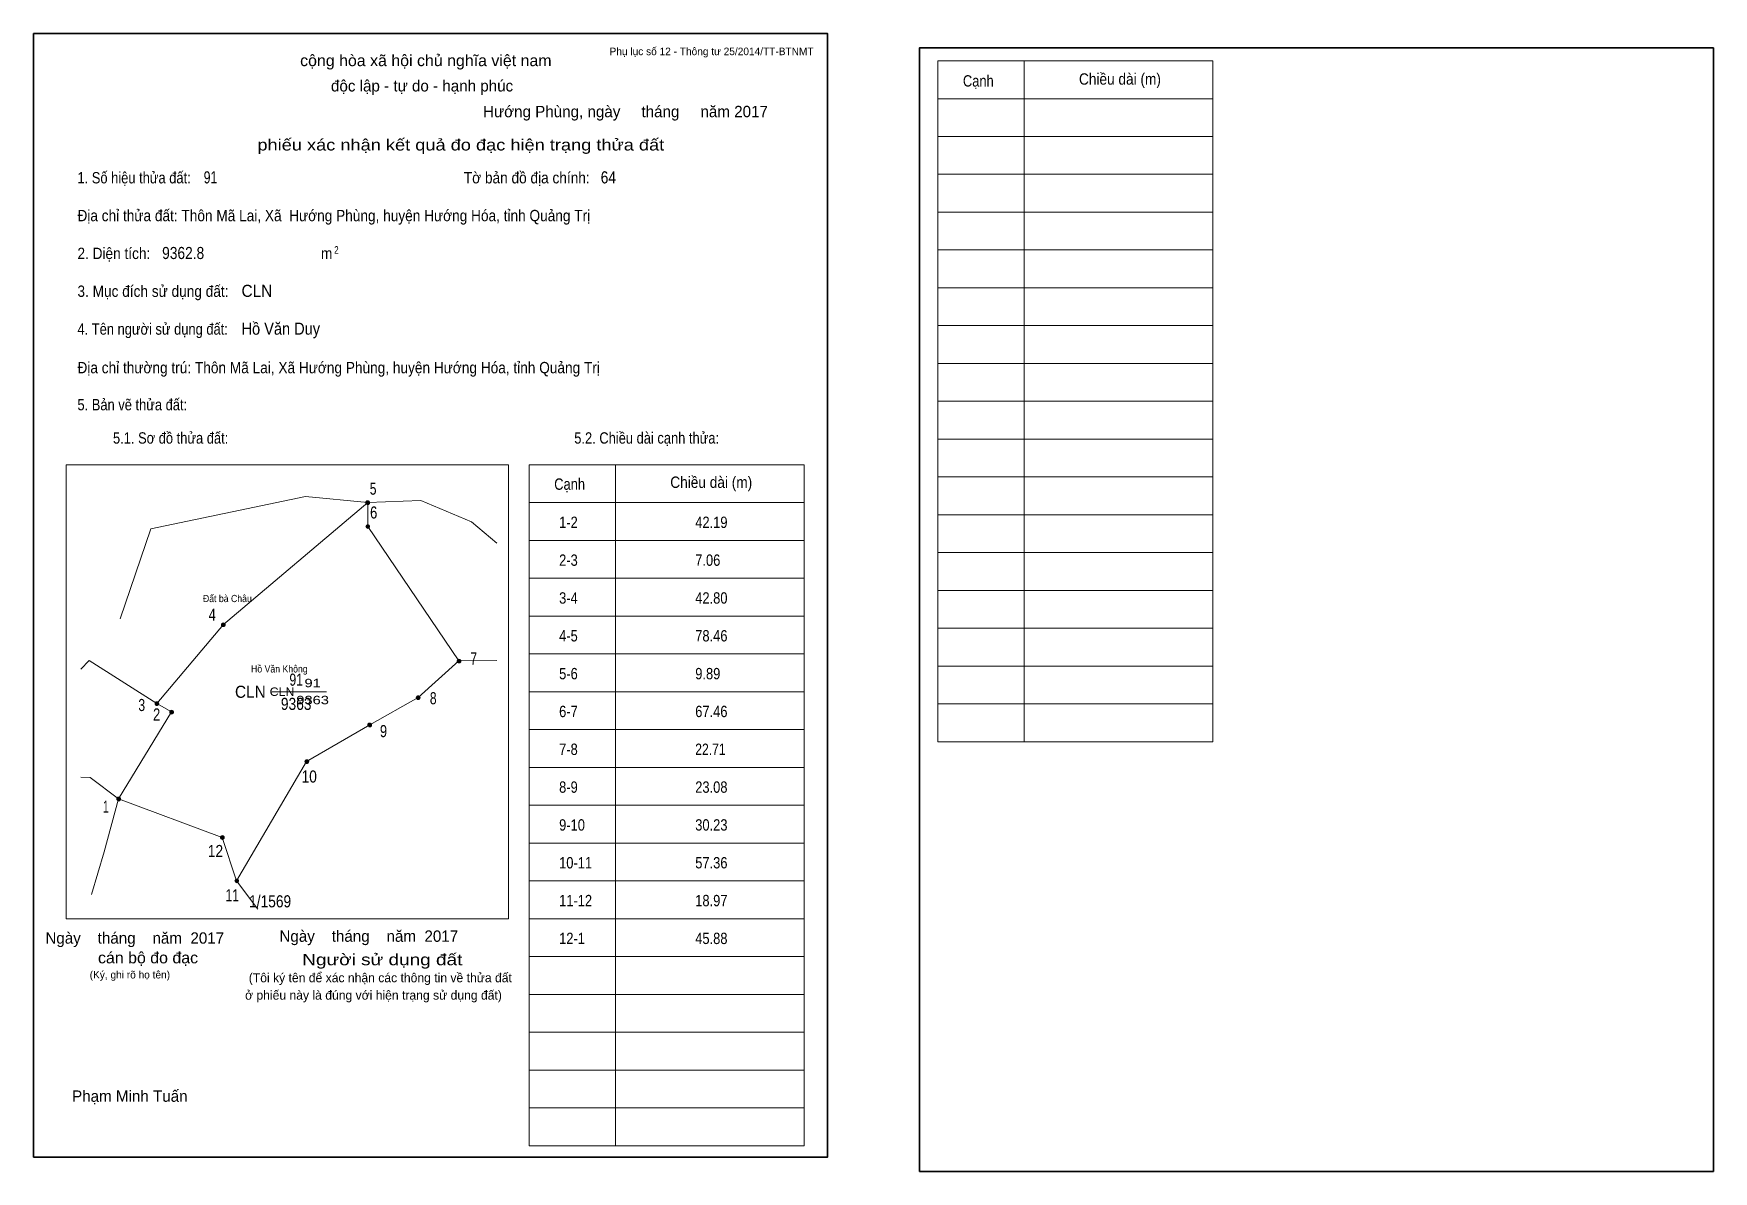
# Model space of a CAD drawing. Header units: centimetres. Extents: x 0 to 44.4, y -0.4 to 29.7.
import ezdxf
from ezdxf.enums import TextEntityAlignment as Align

# ---------------------------------------------------------------- set-up
doc = ezdxf.new("R2010")
doc.units = ezdxf.units.CM
doc.header["$LTSCALE"] = 0.12
for name, color, linetype in [('2', 7, 'Continuous'), ('3', 7, 'Continuous'), ('30', 7, 'Continuous'), ('34', 7, 'Continuous'), ('4', 7, 'Continuous'), ('5', 7, 'Continuous')]:
    doc.layers.add(name, color=color, linetype=linetype)
for name, color, linetype, lineweight in [('32', 7, 'Continuous', 13), ('33', 7, 'Continuous', 13), ('6', 7, 'Continuous', 13), ('63', 7, 'Continuous', 13), ('7', 7, 'Continuous', 13)]:
    doc.layers.add(name, color=color, linetype=linetype, lineweight=lineweight)

msp = doc.modelspace()

# ---------------------------------------------------------------- hatches: boundary and pattern name
at = {"layer": '32'}
for points in [[(8.8873, 17.3, 1), (8.7873, 17.3, 1)], [(8.888, 16.6697, 1), (8.788, 16.6697, 1)], [(5.069, 14.0712, 1), (4.969, 14.0712, 1)], [(11.3003, 13.1107, 1), (11.2003, 13.1107, 1)], [(3.3118, 11.9845, 1), (3.2118, 11.9845, 1)], [(10.2219, 12.1451, 1), (10.1219, 12.1451, 1)], [(3.7025, 11.7614, 1), (3.6025, 11.7614, 1)], [(8.9402, 11.423, 1), (8.8402, 11.423, 1)], [(7.2761, 10.4517, 1), (7.1761, 10.4517, 1)], [(2.3003, 9.467, 1), (2.2003, 9.467, 1)], [(5.0409, 8.4472, 1), (4.9409, 8.4472, 1)], [(5.4233, 7.3, 1), (5.3233, 7.3, 1)]]:
    msp.add_hatch(color=256, dxfattribs=at).paths.add_polyline_path(points)

# ---------------------------------------------------------------- linework, layer by layer
for centre in [(8.8373, 17.3), (8.838, 16.6697), (5.019, 14.0712), (11.2503, 13.1107), (3.2618, 11.9845), (10.1719, 12.1451), (3.6525, 11.7614), (8.8902, 11.423), (7.2261, 10.4517), (2.2503, 9.467), (4.9909, 8.4472), (5.3733, 7.3)]:
    msp.add_circle(centre, 0.05, dxfattribs=at)
at = {"layer": '33'}
msp.add_line((6.3, 12.3), (7.58, 12.3), dxfattribs=at)
at = {"layer": '6'}
for p, q in [((8.84, 16.67), (8.84, 17.3)), ((8.84, 16.67), (11.25, 13.12)), ((11.25, 13.12), (10.17, 12.15)), ((11.25, 13.12), (12.25, 13.13)), ((5.37, 7.3), (7.22, 10.46)), ((5.93, 6.55), (5.37, 7.3))]:
    msp.add_line(p, q, dxfattribs=at)
for points in [[(8.84, 17.3), (7.19, 17.46), (3.1, 16.61), (2.29, 14.23)], [(8.84, 17.3), (10.24, 17.36), (11.58, 16.79), (12.25, 16.23)], [(3.26, 11.99), (5.02, 14.08), (8.84, 17.3)], [(1.25, 12.9), (1.47, 13.13), (3.26, 11.99)], [(7.22, 10.46), (8.89, 11.43), (10.17, 12.15)], [(3.26, 11.99), (3.65, 11.77), (2.25, 9.47)], [(1.25, 10.04), (1.5, 10.03), (2.25, 9.47)], [(2.25, 9.47), (1.87, 8.07), (1.53, 6.94)], [(5.37, 7.3), (4.99, 8.45), (2.25, 9.47)]]:
    msp.add_lwpolyline(points, dxfattribs=at)
at = {"layer": '63'}
for p, q in [((23.92, 28.98), (31.19, 28.98)), ((23.92, 10.98), (23.92, 28.98)), ((26.2, 10.98), (26.2, 28.98)), ((31.19, 10.98), (31.19, 28.98)), ((23.92, 27.98), (31.19, 27.98)), ((23.92, 26.98), (31.19, 26.98)), ((23.92, 25.98), (31.19, 25.98)), ((23.92, 24.98), (31.19, 24.98)), ((23.92, 23.98), (31.19, 23.98)), ((23.92, 22.98), (31.19, 22.98)), ((23.92, 21.98), (31.19, 21.98)), ((23.92, 20.98), (31.19, 20.98)), ((23.92, 19.98), (31.19, 19.98)), ((23.92, 18.98), (31.19, 18.98)), ((0.86, 18.3), (12.56, 18.3)), ((0.86, 6.3), (0.86, 18.3)), ((12.56, 6.3), (12.56, 18.3)), ((13.11, 18.3), (20.38, 18.3)), ((13.11, 0.3), (13.11, 18.3)), ((15.39, 0.3), (15.39, 18.3)), ((20.38, 0.3), (20.38, 18.3)), ((23.92, 17.98), (31.19, 17.98)), ((13.11, 17.3), (20.38, 17.3)), ((23.92, 16.98), (31.19, 16.98)), ((13.11, 16.3), (20.38, 16.3)), ((23.92, 15.98), (31.19, 15.98)), ((13.11, 15.3), (20.38, 15.3)), ((23.92, 14.98), (31.19, 14.98)), ((13.11, 14.3), (20.38, 14.3)), ((23.92, 13.98), (31.19, 13.98)), ((13.11, 13.3), (20.38, 13.3)), ((23.92, 12.98), (31.19, 12.98)), ((13.11, 12.3), (20.38, 12.3)), ((23.92, 11.98), (31.19, 11.98)), ((13.11, 11.3), (20.38, 11.3)), ((23.92, 10.98), (31.19, 10.98)), ((13.11, 10.3), (20.38, 10.3)), ((13.11, 9.3), (20.38, 9.3)), ((13.11, 8.3), (20.38, 8.3)), ((13.11, 7.3), (20.38, 7.3)), ((0.86, 6.3), (12.56, 6.3)), ((13.11, 6.3), (20.38, 6.3)), ((13.11, 5.3), (20.38, 5.3)), ((13.11, 4.3), (20.38, 4.3)), ((13.11, 3.3), (20.38, 3.3)), ((13.11, 2.3), (20.38, 2.3)), ((13.11, 1.3), (20.38, 1.3)), ((13.11, 0.3), (20.38, 0.3))]:
    msp.add_line(p, q, dxfattribs=at)
at = {"layer": '63', "lineweight": 35}
for points in [[(0, 0), (0, 29.7), (21, 29.7), (21, 0)], [(23.43, -0.38), (23.43, 29.32), (44.43, 29.32), (44.43, -0.38)]]:
    msp.add_lwpolyline(points, close=True, dxfattribs=at)
at = {"layer": '7'}
msp.add_line((6.99, 12.3), (7.75, 12.3), dxfattribs=at)

# ---------------------------------------------------------------- texts
at = {"layer": '2', "width": 0.9}
for s, p in [('Đất bà Châu', (5.125, 14.67)), ('Hồ Văn Không', (6.5, 12.81))]:
    msp.add_text(s, height=0.1912, dxfattribs=at).set_placement(p, align=Align.CENTER)
at = {"layer": '3', "width": 1.1}
msp.add_text('CLN', height=0.223, dxfattribs=at).set_placement((6.9, 12.19), align=Align.RIGHT)
at = {"layer": '30'}
for s, height, width, p in [('1-2', 0.3, 0.85, (13.9, 16.63)), ('42.19', 0.3, 0.85, (17.5, 16.63)), ('2-3', 0.3, 0.85, (13.9, 15.63)), ('7.06', 0.3, 0.85, (17.5, 15.63)), ('3-4', 0.3, 0.85, (13.9, 14.63)), ('42.80', 0.3, 0.85, (17.5, 14.63)), ('4-5', 0.3, 0.85, (13.9, 13.63)), ('78.46', 0.3, 0.85, (17.5, 13.63)), ('5-6', 0.3, 0.85, (13.9, 12.63)), ('9.89', 0.3, 0.85, (17.5, 12.63)), ('6-7', 0.3, 0.85, (13.9, 11.63)), ('67.46', 0.3, 0.85, (17.5, 11.63)), ('7-8', 0.3, 0.85, (13.9, 10.63)), ('22.71', 0.3, 0.8, (17.5, 10.63)), ('8-9', 0.3, 0.85, (13.9, 9.63)), ('23.08', 0.3, 0.85, (17.5, 9.63)), ('9-10', 0.3, 0.85, (13.9, 8.63)), ('30.23', 0.3, 0.85, (17.5, 8.63)), ('10-11', 0.3, 0.85, (13.9, 7.63)), ('57.36', 0.3, 0.85, (17.5, 7.63)), ('1/1569', 0.32, 0.85, (5.7, 6.6)), ('11-12', 0.3, 0.85, (13.9, 6.63)), ('18.97', 0.3, 0.85, (17.5, 6.63)), ('12-1', 0.3, 0.85, (13.9, 5.63)), ('45.88', 0.3, 0.85, (17.5, 5.63))]:
    msp.add_text(s, height=height, dxfattribs=dict(at, width=width)).set_placement(p)
at = {"layer": '32'}
for s, width, p in [('5', 0.75, (8.98, 17.51)), ('6', 0.8, (8.995, 16.88)), ('4', 0.8, (4.725, 14.18)), ('7', 0.75, (11.64, 13.02)), ('3', 0.75, (2.86, 11.79)), ('8', 0.75, (10.57, 11.97)), ('2', 0.8, (3.255, 11.54)), ('9', 0.8, (9.255, 11.1)), ('10', 0.85, (7.29, 9.9)), ('1', 0.65, (1.91, 9.1)), ('12', 0.85, (4.81, 7.93)), ('11', 0.75, (5.255, 6.76))]:
    msp.add_text(s, height=0.32, dxfattribs=dict(at, width=width)).set_placement(p, align=Align.CENTER)
at = {"layer": '33', "width": 0.95}
msp.add_text('CLN', height=0.32, dxfattribs=at).set_placement((6.14, 12.14), align=Align.RIGHT)
at = {"layer": '33'}
for s, width, p in [('91', 0.75, (6.945, 12.46)), ('9363', 0.85, (6.945, 11.82))]:
    msp.add_text(s, height=0.32, dxfattribs=dict(at, width=width)).set_placement(p, align=Align.CENTER)
at = {"layer": '34'}
for s, width, p in [('91', 0.75, (4.5, 25.74)), ('64', 0.85, (15, 25.74)), ('9362.8', 0.85, (3.4, 23.74)), ('CLN', 0.95, (5.5, 22.74)), ('Hồ Văn Duy', 0.9, (5.5, 21.74))]:
    msp.add_text(s, height=0.32, dxfattribs=dict(at, width=width)).set_placement(p)
at = {"layer": '4', "width": 1.3}
msp.add_text('91', height=0.223, dxfattribs=at).set_placement((7.38, 12.42), align=Align.CENTER)
at = {"layer": '5', "width": 1.3}
msp.add_text('9363', height=0.223, dxfattribs=at).set_placement((7.38, 11.97), align=Align.CENTER)
at = {"layer": '63'}
for s, height, p in [('Phụ lục số 12 - Thông tư 25/2014/TT-BTNMT', 0.2, (20.63, 29.13)), ('Ngày    tháng    năm  2017', 0.3, (5.04, 5.64)), ('Ngày    tháng    năm  2017', 0.3, (11.23, 5.69)), ('(Ký, ghi rõ họ tên)', 0.2, (3.61, 4.72))]:
    msp.add_text(s, height=height, dxfattribs=at).set_placement(p, align=Align.RIGHT)
at = {"layer": '63', "width": 1.05}
msp.add_text('cộng hòa xã hội chủ nghĩa việt nam', height=0.3, dxfattribs=at).set_placement((10.375, 28.84), align=Align.CENTER)
at = {"layer": '63'}
for s, height, p in [('độc lập - tự do - hạnh phúc', 0.3, (10.275, 28.17)), ('Hướng Phùng, ngày     tháng     năm 2017', 0.3, (15.655, 27.49)), ('(Tôi ký tên để xác nhận các thông tin về thửa đất ', 0.24, (9.215, 4.62)), ('ở phiếu này là đúng với hiện trạng sử dụng đất)', 0.24, (8.99, 4.16)), ('Phạm Minh Tuấn', 0.3, (2.545, 1.46))]:
    msp.add_text(s, height=height, dxfattribs=at).set_placement(p, align=Align.CENTER)
for s, height, width, p in [('Cạnh', 0.3, 0.85, (24.58, 28.3)), ('Chiều dài (m)', 0.3, 0.9, (27.65, 28.35)), ('1. Số hiệu thửa đất:', 0.3, 0.85, (1.16, 25.74)), ('Tờ bản đồ địa chính:', 0.3, 0.9, (11.38, 25.74)), ('Địa chỉ thửa đất: Thôn Mã Lai, Xã  Hướng Phùng, huyện Hướng Hóa, tỉnh Quảng Trị', 0.3, 0.9, (1.16, 24.74)), ('2. Diện tích:', 0.3, 0.9, (1.16, 23.74)), ('2', 0.2, 0.8, (7.95, 23.88)), ('m', 0.3, 0.9, (7.6, 23.74)), ('3. Mục đích sử dụng đất:', 0.3, 0.9, (1.16, 22.74)), ('4. Tên người sử dụng đất:', 0.3, 0.85, (1.16, 21.74)), ('Địa chỉ thường trú: Thôn Mã Lai, Xã Hướng Phùng, huyện Hướng Hóa, tỉnh Quảng Trị', 0.3, 0.9, (1.16, 20.72)), ('5. Bản vẽ thửa đất:', 0.3, 0.85, (1.16, 19.74)), ('5.1. Sơ đồ thửa đất:', 0.3, 0.85, (2.1, 18.86)), ('5.2. Chiều dài cạnh thửa:', 0.3, 0.85, (14.3, 18.86)), ('Cạnh', 0.3, 0.85, (13.77, 17.64)), ('Chiều dài (m)', 0.3, 0.9, (16.84, 17.69))]:
    msp.add_text(s, height=height, dxfattribs=dict(at, width=width)).set_placement(p)
for s, width, p in [('phiếu xác nhận kết quả đo đạc hiện trạng thửa đất', 1.2, (16.68, 26.61)), ('cán bộ đo đạc', 1.05, (4.35, 5.12)), ('Người sử dụng đất', 1.25, (11.34, 5.07))]:
    msp.add_text(s, height=0.3, dxfattribs=dict(at, width=width)).set_placement(p, align=Align.RIGHT)

doc.saveas('drawing.dxf')
